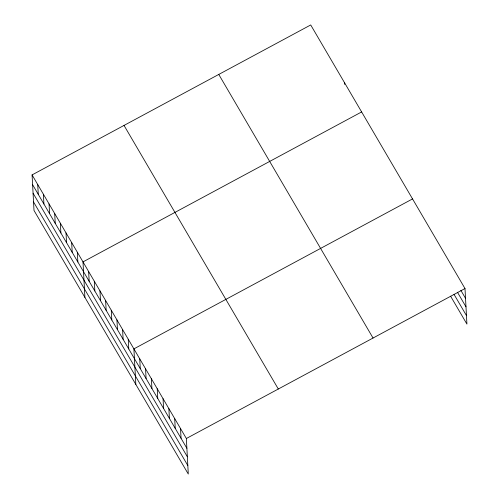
<?xml version="1.0" encoding="UTF-8"?>
<svg xmlns="http://www.w3.org/2000/svg" width="499" height="499" viewBox="0 0 499 499"><rect width="100%" height="100%" fill="white"/><g stroke="black" fill="none" stroke-linecap="round" stroke-linejoin="round"><path stroke-width="0.75" d="M32.079 174.906L186.358 438.502L188.285 474.05L34.001 210.453L32.079 174.906L310.715 24.95L464.999 288.547L466.921 324.094L450.603 296.213M361.625 111.938L82.99 261.894L84.917 297.441M412.542 198.92L133.907 348.876L135.828 384.43M186.358 438.502L464.999 288.547M460.864 290.362L465.53 298.327M457.44 292.227L465.985 306.829M454.028 294.348L466.459 315.593M218.768 74.438L373.046 338.029M124.026 125.417L278.311 389.014M32.61 184.686L186.888 448.283M33.071 193.194L187.35 456.785M33.545 201.952L187.824 465.548M344.659 82.94L344.74 84.443M180.532 428.541L181.062 438.328M174.7 418.586L175.23 428.367M168.874 408.625L169.404 418.411M163.048 398.67L163.578 408.45M157.216 388.709L157.746 398.495M151.39 378.753L151.921 388.534M145.558 368.792L146.088 378.579M139.732 358.837L140.263 368.618M128.249 339.214L128.779 348.994M122.592 329.546L123.122 339.332M116.934 319.884L117.465 329.664M111.277 310.216L111.807 320.002M105.62 300.554L106.15 310.334M99.962 290.886L100.492 300.672M94.305 281.224L94.835 291.004M88.647 271.556L89.178 281.342M77.333 252.226L77.863 262.012M71.675 242.564L72.205 252.344M66.018 232.896L66.548 242.682M60.36 223.234L60.89 233.014M54.703 213.566L55.233 223.352M49.052 203.904L49.576 213.684M43.394 194.236L43.924 204.022M37.737 184.568L38.267 194.354"/></g></svg>
